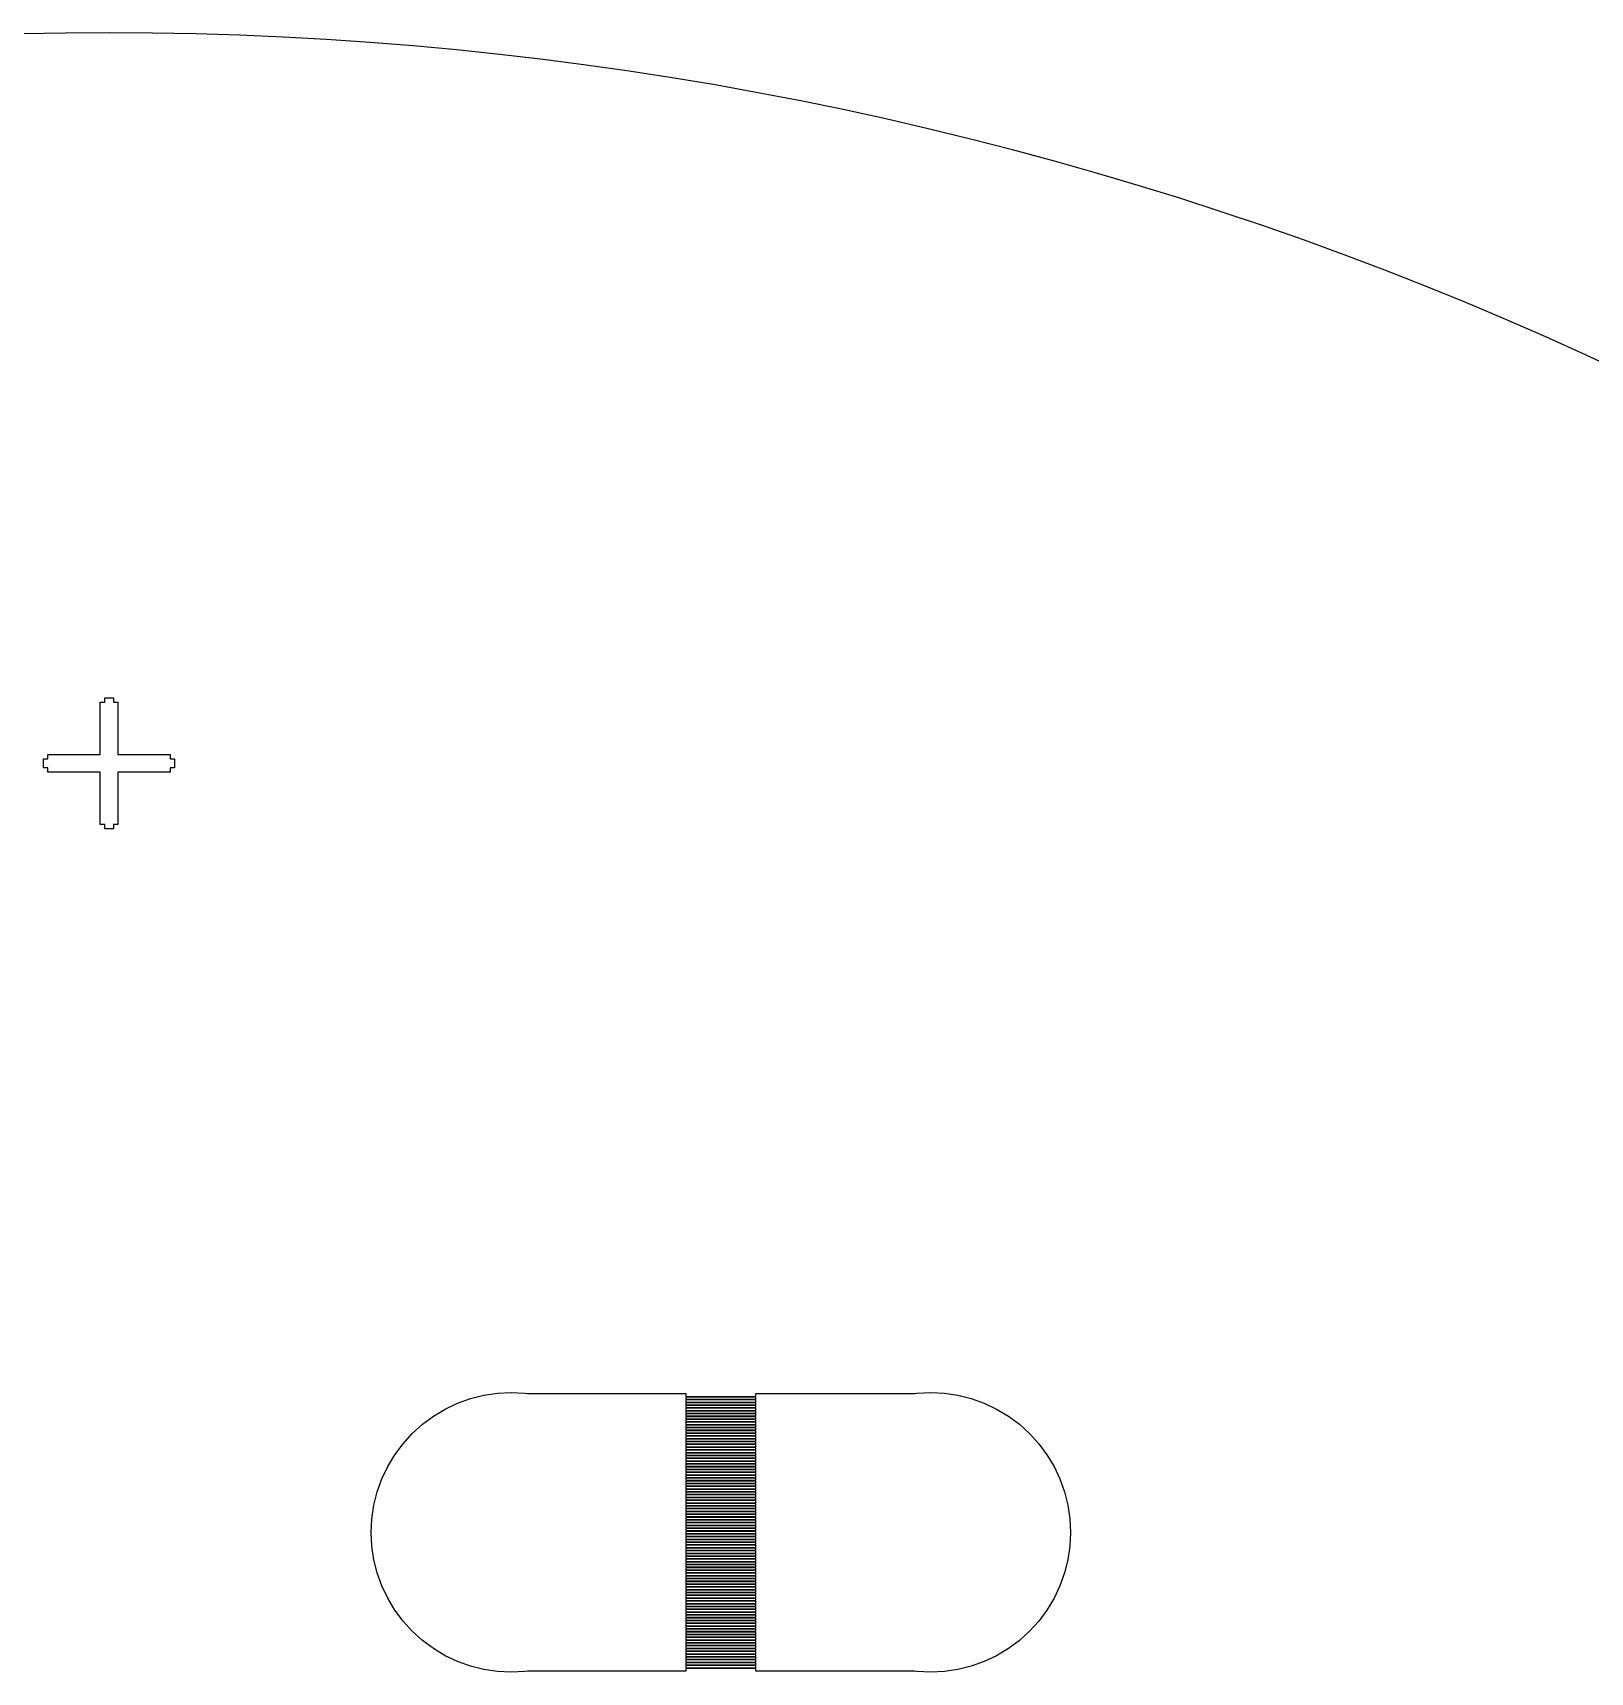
# Model space of a CAD drawing. Extents: x -18 to 83, y -18 to 83.
# Drawn here: x 31.16 to 53.43, y 59.5 to 82.95 of the extents above; entities that cross this region are included whole.
import ezdxf

# ---------------------------------------------------------------- set-up
doc = ezdxf.new("R2010")
doc.units = 0

msp = doc.modelspace()

# ---------------------------------------------------------------- linework, layer by layer
for p, q in [((31.6278, 82.9462), (31.0058, 82.9347)), ((32.25, 82.95), (31.6278, 82.9462)), ((32.8722, 82.9462), (32.25, 82.95)), ((33.4942, 82.9347), (32.8722, 82.9462)), ((34.1161, 82.9156), (33.4942, 82.9347)), ((34.7377, 82.8889), (34.1161, 82.9156)), ((35.3589, 82.8546), (34.7377, 82.8889)), ((35.9797, 82.8126), (35.3589, 82.8546)), ((36.5999, 82.763), (35.9797, 82.8126)), ((37.2195, 82.7059), (36.5999, 82.763)), ((37.8383, 82.6411), (37.2195, 82.7059)), ((38.4562, 82.5687), (37.8383, 82.6411)), ((39.0732, 82.4888), (38.4562, 82.5687)), ((39.6892, 82.4012), (39.0732, 82.4888)), ((40.3041, 82.3062), (39.6892, 82.4012)), ((40.9178, 82.2036), (40.3041, 82.3062)), ((41.5301, 82.0934), (40.9178, 82.2036)), ((42.1411, 81.9758), (41.5301, 82.0934)), ((42.7505, 81.8507), (42.1411, 81.9758)), ((43.3584, 81.7181), (42.7505, 81.8507)), ((43.9646, 81.578), (43.3584, 81.7181)), ((44.5691, 81.4306), (43.9646, 81.578)), ((45.1717, 81.2757), (44.5691, 81.4306)), ((45.7723, 81.1134), (45.1717, 81.2757)), ((46.3709, 80.9438), (45.7723, 81.1134)), ((46.9674, 80.7669), (46.3709, 80.9438)), ((47.5617, 80.5826), (46.9674, 80.7669)), ((48.1537, 80.3911), (47.5617, 80.5826)), ((48.7432, 80.1923), (48.1537, 80.3911)), ((49.3303, 79.9863), (48.7432, 80.1923)), ((49.9148, 79.7731), (49.3303, 79.9863)), ((50.4967, 79.5527), (49.9148, 79.7731)), ((51.0758, 79.3253), (50.4967, 79.5527)), ((51.652, 79.0907), (51.0758, 79.3253)), ((52.2254, 78.8491), (51.652, 79.0907)), ((52.7957, 78.6004), (52.2254, 78.8491)), ((53.363, 78.3448), (52.7957, 78.6004)), ((53.927, 78.0822), (53.363, 78.3448)), ((32.1875, 73.375), (32.1875, 73.4375)), ((32.1875, 73.4375), (32.3125, 73.4375)), ((32.3125, 73.4375), (32.3125, 73.375)), ((32.125, 72.625), (32.125, 73.375)), ((32.125, 73.375), (32.1875, 73.375)), ((32.3125, 73.375), (32.375, 73.375)), ((32.375, 73.375), (32.375, 72.625)), ((31.3125, 72.4375), (31.3125, 72.5625)), ((31.3125, 72.5625), (31.375, 72.5625)), ((31.375, 72.5625), (31.375, 72.625)), ((31.375, 72.625), (32.125, 72.625)), ((32.375, 72.625), (33.125, 72.625)), ((33.125, 72.625), (33.125, 72.5625)), ((33.125, 72.5625), (33.1875, 72.5625)), ((33.1875, 72.5625), (33.1875, 72.4375)), ((31.375, 72.4375), (31.3125, 72.4375)), ((31.375, 72.375), (31.375, 72.4375)), ((32.125, 72.375), (31.375, 72.375)), ((32.125, 71.625), (32.125, 72.375)), ((33.125, 72.375), (32.375, 72.375)), ((32.375, 72.375), (32.375, 71.625)), ((33.1875, 72.4375), (33.125, 72.4375)), ((33.125, 72.4375), (33.125, 72.375)), ((32.1875, 71.625), (32.125, 71.625)), ((32.1875, 71.5625), (32.1875, 71.625)), ((32.3125, 71.5625), (32.1875, 71.5625)), ((32.375, 71.625), (32.3125, 71.625)), ((32.3125, 71.625), (32.3125, 71.5625)), ((37.0572, 63.2638), (37.2346, 63.3477)), ((37.2346, 63.3477), (37.4194, 63.4139)), ((37.4194, 63.4139), (37.6098, 63.4616)), ((37.6098, 63.4616), (37.804, 63.4904)), ((37.804, 63.4904), (38, 63.5)), ((38, 63.5), (38.196, 63.4904)), ((38.196, 63.4904), (38.2323, 63.485)), ((38.2323, 63.485), (40.5, 63.485)), ((40.5, 63.485), (40.5, 63.445)), ((40.5, 63.445), (41.5, 63.445)), ((41.5, 63.435), (40.5, 63.435)), ((40.5, 63.435), (40.5, 63.405)), ((40.5, 63.405), (41.5, 63.405)), ((41.5, 63.395), (40.5, 63.395)), ((40.5, 63.395), (40.5, 63.365)), ((40.5, 63.365), (41.5, 63.365)), ((41.5, 63.355), (40.5, 63.355)), ((40.5, 63.355), (40.5, 63.325)), ((40.5, 63.325), (41.5, 63.325)), ((41.5, 63.445), (41.5, 63.485)), ((41.5, 63.485), (43.7677, 63.485)), ((41.5, 63.405), (41.5, 63.435)), ((41.5, 63.365), (41.5, 63.395)), ((41.5, 63.325), (41.5, 63.355)), ((43.7677, 63.485), (43.804, 63.4904)), ((43.804, 63.4904), (44, 63.5)), ((44, 63.5), (44.196, 63.4904)), ((44.196, 63.4904), (44.3902, 63.4616)), ((44.3902, 63.4616), (44.5806, 63.4139)), ((44.5806, 63.4139), (44.7654, 63.3477)), ((44.7654, 63.3477), (44.9428, 63.2638)), ((36.7312, 63.046), (36.8889, 63.1629)), ((36.8889, 63.1629), (37.0572, 63.2638)), ((41.5, 63.315), (40.5, 63.315)), ((40.5, 63.315), (40.5, 63.285)), ((40.5, 63.285), (41.5, 63.285)), ((41.5, 63.275), (40.5, 63.275)), ((40.5, 63.275), (40.5, 63.245)), ((40.5, 63.245), (41.5, 63.245)), ((41.5, 63.235), (40.5, 63.235)), ((40.5, 63.235), (40.5, 63.205)), ((40.5, 63.205), (41.5, 63.205)), ((41.5, 63.195), (40.5, 63.195)), ((40.5, 63.195), (40.5, 63.165)), ((40.5, 63.165), (41.5, 63.165)), ((41.5, 63.155), (40.5, 63.155)), ((40.5, 63.155), (40.5, 63.125)), ((40.5, 63.125), (41.5, 63.125)), ((41.5, 63.115), (40.5, 63.115)), ((40.5, 63.115), (40.5, 63.085)), ((40.5, 63.085), (41.5, 63.085)), ((41.5, 63.285), (41.5, 63.315)), ((41.5, 63.245), (41.5, 63.275)), ((41.5, 63.205), (41.5, 63.235)), ((41.5, 63.165), (41.5, 63.195)), ((41.5, 63.125), (41.5, 63.155)), ((41.5, 63.085), (41.5, 63.115)), ((44.9428, 63.2638), (45.1111, 63.1629)), ((45.1111, 63.1629), (45.2688, 63.046)), ((36.454, 62.7688), (36.5858, 62.9142)), ((36.5858, 62.9142), (36.7312, 63.046)), ((41.5, 63.075), (40.5, 63.075)), ((40.5, 63.075), (40.5, 63.045)), ((40.5, 63.045), (41.5, 63.045)), ((41.5, 63.035), (40.5, 63.035)), ((40.5, 63.035), (40.5, 63.005)), ((40.5, 63.005), (41.5, 63.005)), ((41.5, 62.995), (40.5, 62.995)), ((40.5, 62.995), (40.5, 62.965)), ((40.5, 62.965), (41.5, 62.965)), ((41.5, 62.955), (40.5, 62.955)), ((40.5, 62.955), (40.5, 62.925)), ((40.5, 62.925), (41.5, 62.925)), ((41.5, 62.915), (40.5, 62.915)), ((40.5, 62.915), (40.5, 62.885)), ((40.5, 62.885), (41.5, 62.885)), ((41.5, 62.875), (40.5, 62.875)), ((40.5, 62.875), (40.5, 62.845)), ((41.5, 63.045), (41.5, 63.075)), ((41.5, 63.005), (41.5, 63.035)), ((41.5, 62.965), (41.5, 62.995)), ((41.5, 62.925), (41.5, 62.955)), ((41.5, 62.885), (41.5, 62.915)), ((41.5, 62.845), (41.5, 62.875)), ((45.2688, 63.046), (45.4142, 62.9142)), ((45.4142, 62.9142), (45.546, 62.7688)), ((36.3371, 62.6111), (36.454, 62.7688)), ((40.5, 62.845), (41.5, 62.845)), ((41.5, 62.835), (40.5, 62.835)), ((40.5, 62.835), (40.5, 62.805)), ((40.5, 62.805), (41.5, 62.805)), ((41.5, 62.795), (40.5, 62.795)), ((40.5, 62.795), (40.5, 62.765)), ((40.5, 62.765), (41.5, 62.765)), ((41.5, 62.755), (40.5, 62.755)), ((40.5, 62.755), (40.5, 62.725)), ((40.5, 62.725), (41.5, 62.725)), ((41.5, 62.715), (40.5, 62.715)), ((40.5, 62.715), (40.5, 62.685)), ((40.5, 62.685), (41.5, 62.685)), ((41.5, 62.675), (40.5, 62.675)), ((40.5, 62.675), (40.5, 62.645)), ((40.5, 62.645), (41.5, 62.645)), ((41.5, 62.635), (40.5, 62.635)), ((40.5, 62.635), (40.5, 62.605)), ((41.5, 62.805), (41.5, 62.835)), ((41.5, 62.765), (41.5, 62.795)), ((41.5, 62.725), (41.5, 62.755)), ((41.5, 62.685), (41.5, 62.715)), ((41.5, 62.645), (41.5, 62.675)), ((41.5, 62.605), (41.5, 62.635)), ((45.546, 62.7688), (45.6629, 62.6111)), ((36.1523, 62.2654), (36.2362, 62.4428)), ((36.2362, 62.4428), (36.3371, 62.6111)), ((40.5, 62.605), (41.5, 62.605)), ((41.5, 62.595), (40.5, 62.595)), ((40.5, 62.595), (40.5, 62.565)), ((40.5, 62.565), (41.5, 62.565)), ((41.5, 62.555), (40.5, 62.555)), ((40.5, 62.555), (40.5, 62.525)), ((40.5, 62.525), (41.5, 62.525)), ((41.5, 62.515), (40.5, 62.515)), ((40.5, 62.515), (40.5, 62.485)), ((40.5, 62.485), (41.5, 62.485)), ((41.5, 62.475), (40.5, 62.475)), ((40.5, 62.475), (40.5, 62.445)), ((40.5, 62.445), (41.5, 62.445)), ((41.5, 62.435), (40.5, 62.435)), ((40.5, 62.435), (40.5, 62.405)), ((40.5, 62.405), (41.5, 62.405)), ((41.5, 62.395), (40.5, 62.395)), ((40.5, 62.395), (40.5, 62.365)), ((41.5, 62.565), (41.5, 62.595)), ((41.5, 62.525), (41.5, 62.555)), ((41.5, 62.485), (41.5, 62.515)), ((41.5, 62.445), (41.5, 62.475)), ((41.5, 62.405), (41.5, 62.435)), ((41.5, 62.365), (41.5, 62.395)), ((45.6629, 62.6111), (45.7638, 62.4428)), ((45.7638, 62.4428), (45.8477, 62.2654)), ((36.0861, 62.0806), (36.1523, 62.2654)), ((40.5, 62.365), (41.5, 62.365)), ((41.5, 62.355), (40.5, 62.355)), ((40.5, 62.355), (40.5, 62.325)), ((40.5, 62.325), (41.5, 62.325)), ((41.5, 62.315), (40.5, 62.315)), ((40.5, 62.315), (40.5, 62.285)), ((40.5, 62.285), (41.5, 62.285)), ((41.5, 62.275), (40.5, 62.275)), ((40.5, 62.275), (40.5, 62.245)), ((40.5, 62.245), (41.5, 62.245)), ((41.5, 62.235), (40.5, 62.235)), ((40.5, 62.235), (40.5, 62.205)), ((40.5, 62.205), (41.5, 62.205)), ((41.5, 62.195), (40.5, 62.195)), ((40.5, 62.195), (40.5, 62.165)), ((40.5, 62.165), (41.5, 62.165)), ((41.5, 62.155), (40.5, 62.155)), ((40.5, 62.155), (40.5, 62.125)), ((41.5, 62.325), (41.5, 62.355)), ((41.5, 62.285), (41.5, 62.315)), ((41.5, 62.245), (41.5, 62.275)), ((41.5, 62.205), (41.5, 62.235)), ((41.5, 62.165), (41.5, 62.195)), ((41.5, 62.125), (41.5, 62.155)), ((45.8477, 62.2654), (45.9139, 62.0806)), ((36.0384, 61.8902), (36.0861, 62.0806)), ((40.5, 62.125), (41.5, 62.125)), ((41.5, 62.115), (40.5, 62.115)), ((40.5, 62.115), (40.5, 62.085)), ((40.5, 62.085), (41.5, 62.085)), ((41.5, 62.075), (40.5, 62.075)), ((40.5, 62.075), (40.5, 62.045)), ((40.5, 62.045), (41.5, 62.045)), ((41.5, 62.035), (40.5, 62.035)), ((40.5, 62.035), (40.5, 62.005)), ((40.5, 62.005), (41.5, 62.005)), ((41.5, 61.995), (40.5, 61.995)), ((40.5, 61.995), (40.5, 61.965)), ((40.5, 61.965), (41.5, 61.965)), ((41.5, 61.955), (40.5, 61.955)), ((40.5, 61.955), (40.5, 61.925)), ((40.5, 61.925), (41.5, 61.925)), ((41.5, 61.915), (40.5, 61.915)), ((40.5, 61.915), (40.5, 61.885)), ((41.5, 62.085), (41.5, 62.115)), ((41.5, 62.045), (41.5, 62.075)), ((41.5, 62.005), (41.5, 62.035)), ((41.5, 61.965), (41.5, 61.995)), ((41.5, 61.925), (41.5, 61.955)), ((41.5, 61.885), (41.5, 61.915)), ((45.9139, 62.0806), (45.9616, 61.8902)), ((36, 61.5), (36.0096, 61.696)), ((36.0096, 61.696), (36.0384, 61.8902)), ((40.5, 61.885), (41.5, 61.885)), ((41.5, 61.875), (40.5, 61.875)), ((40.5, 61.875), (40.5, 61.845)), ((40.5, 61.845), (41.5, 61.845)), ((41.5, 61.835), (40.5, 61.835)), ((40.5, 61.835), (40.5, 61.805)), ((40.5, 61.805), (41.5, 61.805)), ((41.5, 61.795), (40.5, 61.795)), ((40.5, 61.795), (40.5, 61.765)), ((40.5, 61.765), (41.5, 61.765)), ((41.5, 61.755), (40.5, 61.755)), ((40.5, 61.755), (40.5, 61.725)), ((40.5, 61.725), (41.5, 61.725)), ((41.5, 61.715), (40.5, 61.715)), ((40.5, 61.715), (40.5, 61.685)), ((40.5, 61.685), (41.5, 61.685)), ((41.5, 61.675), (40.5, 61.675)), ((40.5, 61.675), (40.5, 61.645)), ((41.5, 61.845), (41.5, 61.875)), ((41.5, 61.805), (41.5, 61.835)), ((41.5, 61.765), (41.5, 61.795)), ((41.5, 61.725), (41.5, 61.755)), ((41.5, 61.685), (41.5, 61.715)), ((41.5, 61.645), (41.5, 61.675)), ((45.9616, 61.8902), (45.9904, 61.696)), ((45.9904, 61.696), (46, 61.5)), ((36.0096, 61.304), (36, 61.5)), ((40.5, 61.645), (41.5, 61.645)), ((41.5, 61.635), (40.5, 61.635)), ((40.5, 61.635), (40.5, 61.605)), ((40.5, 61.605), (41.5, 61.605)), ((41.5, 61.595), (40.5, 61.595)), ((40.5, 61.595), (40.5, 61.565)), ((40.5, 61.565), (41.5, 61.565)), ((41.5, 61.555), (40.5, 61.555)), ((40.5, 61.555), (40.5, 61.525)), ((40.5, 61.525), (41.5, 61.525)), ((41.5, 61.515), (40.5, 61.515)), ((40.5, 61.515), (40.5, 61.485)), ((40.5, 61.485), (41.5, 61.485)), ((41.5, 61.475), (40.5, 61.475)), ((40.5, 61.475), (40.5, 61.445)), ((40.5, 61.445), (41.5, 61.445)), ((41.5, 61.605), (41.5, 61.635)), ((41.5, 61.565), (41.5, 61.595)), ((41.5, 61.525), (41.5, 61.555)), ((41.5, 61.485), (41.5, 61.515)), ((41.5, 61.445), (41.5, 61.475)), ((46, 61.5), (45.9904, 61.304)), ((36.0384, 61.1098), (36.0096, 61.304)), ((41.5, 61.435), (40.5, 61.435)), ((40.5, 61.435), (40.5, 61.405)), ((40.5, 61.405), (41.5, 61.405)), ((41.5, 61.395), (40.5, 61.395)), ((40.5, 61.395), (40.5, 61.365)), ((40.5, 61.365), (41.5, 61.365)), ((41.5, 61.355), (40.5, 61.355)), ((40.5, 61.355), (40.5, 61.325)), ((40.5, 61.325), (41.5, 61.325)), ((41.5, 61.315), (40.5, 61.315)), ((40.5, 61.315), (40.5, 61.285)), ((40.5, 61.285), (41.5, 61.285)), ((41.5, 61.275), (40.5, 61.275)), ((40.5, 61.275), (40.5, 61.245)), ((40.5, 61.245), (41.5, 61.245)), ((41.5, 61.235), (40.5, 61.235)), ((40.5, 61.235), (40.5, 61.205)), ((40.5, 61.205), (41.5, 61.205)), ((41.5, 61.405), (41.5, 61.435)), ((41.5, 61.365), (41.5, 61.395)), ((41.5, 61.325), (41.5, 61.355)), ((41.5, 61.285), (41.5, 61.315)), ((41.5, 61.245), (41.5, 61.275)), ((41.5, 61.205), (41.5, 61.235)), ((45.9904, 61.304), (45.9616, 61.1098)), ((36.0861, 60.9194), (36.0384, 61.1098)), ((41.5, 61.195), (40.5, 61.195)), ((40.5, 61.195), (40.5, 61.165)), ((40.5, 61.165), (41.5, 61.165)), ((41.5, 61.155), (40.5, 61.155)), ((40.5, 61.155), (40.5, 61.125)), ((40.5, 61.125), (41.5, 61.125)), ((41.5, 61.115), (40.5, 61.115)), ((40.5, 61.115), (40.5, 61.085)), ((40.5, 61.085), (41.5, 61.085)), ((41.5, 61.075), (40.5, 61.075)), ((40.5, 61.075), (40.5, 61.045)), ((40.5, 61.045), (41.5, 61.045)), ((41.5, 61.035), (40.5, 61.035)), ((40.5, 61.035), (40.5, 61.005)), ((40.5, 61.005), (41.5, 61.005)), ((41.5, 60.995), (40.5, 60.995)), ((40.5, 60.995), (40.5, 60.965)), ((41.5, 61.165), (41.5, 61.195)), ((41.5, 61.125), (41.5, 61.155)), ((41.5, 61.085), (41.5, 61.115)), ((41.5, 61.045), (41.5, 61.075)), ((41.5, 61.005), (41.5, 61.035)), ((41.5, 60.965), (41.5, 60.995)), ((45.9616, 61.1098), (45.9139, 60.9194)), ((36.1523, 60.7346), (36.0861, 60.9194)), ((40.5, 60.965), (41.5, 60.965)), ((41.5, 60.955), (40.5, 60.955)), ((40.5, 60.955), (40.5, 60.925)), ((40.5, 60.925), (41.5, 60.925)), ((41.5, 60.915), (40.5, 60.915)), ((40.5, 60.915), (40.5, 60.885)), ((40.5, 60.885), (41.5, 60.885)), ((41.5, 60.875), (40.5, 60.875)), ((40.5, 60.875), (40.5, 60.845)), ((40.5, 60.845), (41.5, 60.845)), ((41.5, 60.835), (40.5, 60.835)), ((40.5, 60.835), (40.5, 60.805)), ((40.5, 60.805), (41.5, 60.805)), ((41.5, 60.795), (40.5, 60.795)), ((40.5, 60.795), (40.5, 60.765)), ((40.5, 60.765), (41.5, 60.765)), ((41.5, 60.755), (40.5, 60.755)), ((40.5, 60.755), (40.5, 60.725)), ((41.5, 60.925), (41.5, 60.955)), ((41.5, 60.885), (41.5, 60.915)), ((41.5, 60.845), (41.5, 60.875)), ((41.5, 60.805), (41.5, 60.835)), ((41.5, 60.765), (41.5, 60.795)), ((41.5, 60.725), (41.5, 60.755)), ((45.9139, 60.9194), (45.8477, 60.7346)), ((36.2362, 60.5572), (36.1523, 60.7346)), ((36.3371, 60.3889), (36.2362, 60.5572)), ((40.5, 60.725), (41.5, 60.725)), ((41.5, 60.715), (40.5, 60.715)), ((40.5, 60.715), (40.5, 60.685)), ((40.5, 60.685), (41.5, 60.685)), ((41.5, 60.675), (40.5, 60.675)), ((40.5, 60.675), (40.5, 60.645)), ((40.5, 60.645), (41.5, 60.645)), ((41.5, 60.635), (40.5, 60.635)), ((40.5, 60.635), (40.5, 60.605)), ((40.5, 60.605), (41.5, 60.605)), ((41.5, 60.595), (40.5, 60.595)), ((40.5, 60.595), (40.5, 60.565)), ((40.5, 60.565), (41.5, 60.565)), ((41.5, 60.555), (40.5, 60.555)), ((40.5, 60.555), (40.5, 60.525)), ((40.5, 60.525), (41.5, 60.525)), ((41.5, 60.515), (40.5, 60.515)), ((40.5, 60.515), (40.5, 60.485)), ((41.5, 60.685), (41.5, 60.715)), ((41.5, 60.645), (41.5, 60.675)), ((41.5, 60.605), (41.5, 60.635)), ((41.5, 60.565), (41.5, 60.595)), ((41.5, 60.525), (41.5, 60.555)), ((41.5, 60.485), (41.5, 60.515)), ((45.7638, 60.5572), (45.6629, 60.3889)), ((45.8477, 60.7346), (45.7638, 60.5572)), ((36.454, 60.2312), (36.3371, 60.3889)), ((40.5, 60.485), (41.5, 60.485)), ((41.5, 60.475), (40.5, 60.475)), ((40.5, 60.475), (40.5, 60.445)), ((40.5, 60.445), (41.5, 60.445)), ((41.5, 60.435), (40.5, 60.435)), ((40.5, 60.435), (40.5, 60.405)), ((40.5, 60.405), (41.5, 60.405)), ((41.5, 60.395), (40.5, 60.395)), ((40.5, 60.395), (40.5, 60.365)), ((40.5, 60.365), (41.5, 60.365)), ((41.5, 60.355), (40.5, 60.355)), ((40.5, 60.355), (40.5, 60.325)), ((40.5, 60.325), (41.5, 60.325)), ((41.5, 60.315), (40.5, 60.315)), ((40.5, 60.315), (40.5, 60.285)), ((40.5, 60.285), (41.5, 60.285)), ((41.5, 60.275), (40.5, 60.275)), ((40.5, 60.275), (40.5, 60.245)), ((41.5, 60.445), (41.5, 60.475)), ((41.5, 60.405), (41.5, 60.435)), ((41.5, 60.365), (41.5, 60.395)), ((41.5, 60.325), (41.5, 60.355)), ((41.5, 60.285), (41.5, 60.315)), ((41.5, 60.245), (41.5, 60.275)), ((45.6629, 60.3889), (45.546, 60.2312)), ((36.5858, 60.0858), (36.454, 60.2312)), ((36.7312, 59.954), (36.5858, 60.0858)), ((40.5, 60.245), (41.5, 60.245)), ((41.5, 60.235), (40.5, 60.235)), ((40.5, 60.235), (40.5, 60.205)), ((40.5, 60.205), (41.5, 60.205)), ((41.5, 60.195), (40.5, 60.195)), ((40.5, 60.195), (40.5, 60.165)), ((40.5, 60.165), (41.5, 60.165)), ((41.5, 60.155), (40.5, 60.155)), ((40.5, 60.155), (40.5, 60.125)), ((40.5, 60.125), (41.5, 60.125)), ((41.5, 60.115), (40.5, 60.115)), ((40.5, 60.115), (40.5, 60.085)), ((40.5, 60.085), (41.5, 60.085)), ((41.5, 60.075), (40.5, 60.075)), ((40.5, 60.075), (40.5, 60.045)), ((40.5, 60.045), (41.5, 60.045)), ((41.5, 60.035), (40.5, 60.035)), ((40.5, 60.035), (40.5, 60.005)), ((41.5, 60.205), (41.5, 60.235)), ((41.5, 60.165), (41.5, 60.195)), ((41.5, 60.125), (41.5, 60.155)), ((41.5, 60.085), (41.5, 60.115)), ((41.5, 60.045), (41.5, 60.075)), ((41.5, 60.005), (41.5, 60.035)), ((45.4142, 60.0858), (45.2688, 59.954)), ((45.546, 60.2312), (45.4142, 60.0858)), ((36.8889, 59.8371), (36.7312, 59.954)), ((37.0572, 59.7362), (36.8889, 59.8371)), ((40.5, 60.005), (41.5, 60.005)), ((41.5, 59.995), (40.5, 59.995)), ((40.5, 59.995), (40.5, 59.965)), ((40.5, 59.965), (41.5, 59.965)), ((41.5, 59.955), (40.5, 59.955)), ((40.5, 59.955), (40.5, 59.925)), ((40.5, 59.925), (41.5, 59.925)), ((41.5, 59.915), (40.5, 59.915)), ((40.5, 59.915), (40.5, 59.885)), ((40.5, 59.885), (41.5, 59.885)), ((41.5, 59.875), (40.5, 59.875)), ((40.5, 59.875), (40.5, 59.845)), ((40.5, 59.845), (41.5, 59.845)), ((41.5, 59.835), (40.5, 59.835)), ((40.5, 59.835), (40.5, 59.805)), ((40.5, 59.805), (41.5, 59.805)), ((41.5, 59.965), (41.5, 59.995)), ((41.5, 59.925), (41.5, 59.955)), ((41.5, 59.885), (41.5, 59.915)), ((41.5, 59.845), (41.5, 59.875)), ((41.5, 59.805), (41.5, 59.835)), ((45.1111, 59.8371), (44.9428, 59.7362)), ((45.2688, 59.954), (45.1111, 59.8371)), ((37.2346, 59.6523), (37.0572, 59.7362)), ((37.4194, 59.5861), (37.2346, 59.6523)), ((37.6098, 59.5384), (37.4194, 59.5861)), ((41.5, 59.795), (40.5, 59.795)), ((40.5, 59.795), (40.5, 59.765)), ((40.5, 59.765), (41.5, 59.765)), ((41.5, 59.755), (40.5, 59.755)), ((40.5, 59.755), (40.5, 59.725)), ((40.5, 59.725), (41.5, 59.725)), ((41.5, 59.715), (40.5, 59.715)), ((40.5, 59.715), (40.5, 59.685)), ((40.5, 59.685), (41.5, 59.685)), ((41.5, 59.675), (40.5, 59.675)), ((40.5, 59.675), (40.5, 59.645)), ((40.5, 59.645), (41.5, 59.645)), ((41.5, 59.635), (40.5, 59.635)), ((40.5, 59.635), (40.5, 59.605)), ((40.5, 59.605), (41.5, 59.605)), ((41.5, 59.595), (40.5, 59.595)), ((40.5, 59.595), (40.5, 59.565)), ((40.5, 59.565), (41.5, 59.565)), ((41.5, 59.765), (41.5, 59.795)), ((41.5, 59.725), (41.5, 59.755)), ((41.5, 59.685), (41.5, 59.715)), ((41.5, 59.645), (41.5, 59.675)), ((41.5, 59.605), (41.5, 59.635)), ((41.5, 59.565), (41.5, 59.595)), ((44.5806, 59.5861), (44.3902, 59.5384)), ((44.7654, 59.6523), (44.5806, 59.5861)), ((44.9428, 59.7362), (44.7654, 59.6523)), ((37.804, 59.5096), (37.6098, 59.5384)), ((38, 59.5), (37.804, 59.5096)), ((38.196, 59.5096), (38, 59.5)), ((38.2323, 59.515), (38.196, 59.5096)), ((40.5, 59.515), (38.2323, 59.515)), ((41.5, 59.555), (40.5, 59.555)), ((40.5, 59.555), (40.5, 59.515)), ((41.5, 59.515), (41.5, 59.555)), ((43.7677, 59.515), (41.5, 59.515)), ((43.804, 59.5096), (43.7677, 59.515)), ((44, 59.5), (43.804, 59.5096)), ((44.196, 59.5096), (44, 59.5)), ((44.3902, 59.5384), (44.196, 59.5096))]:
    msp.add_line(p, q)

doc.saveas('drawing.dxf')
